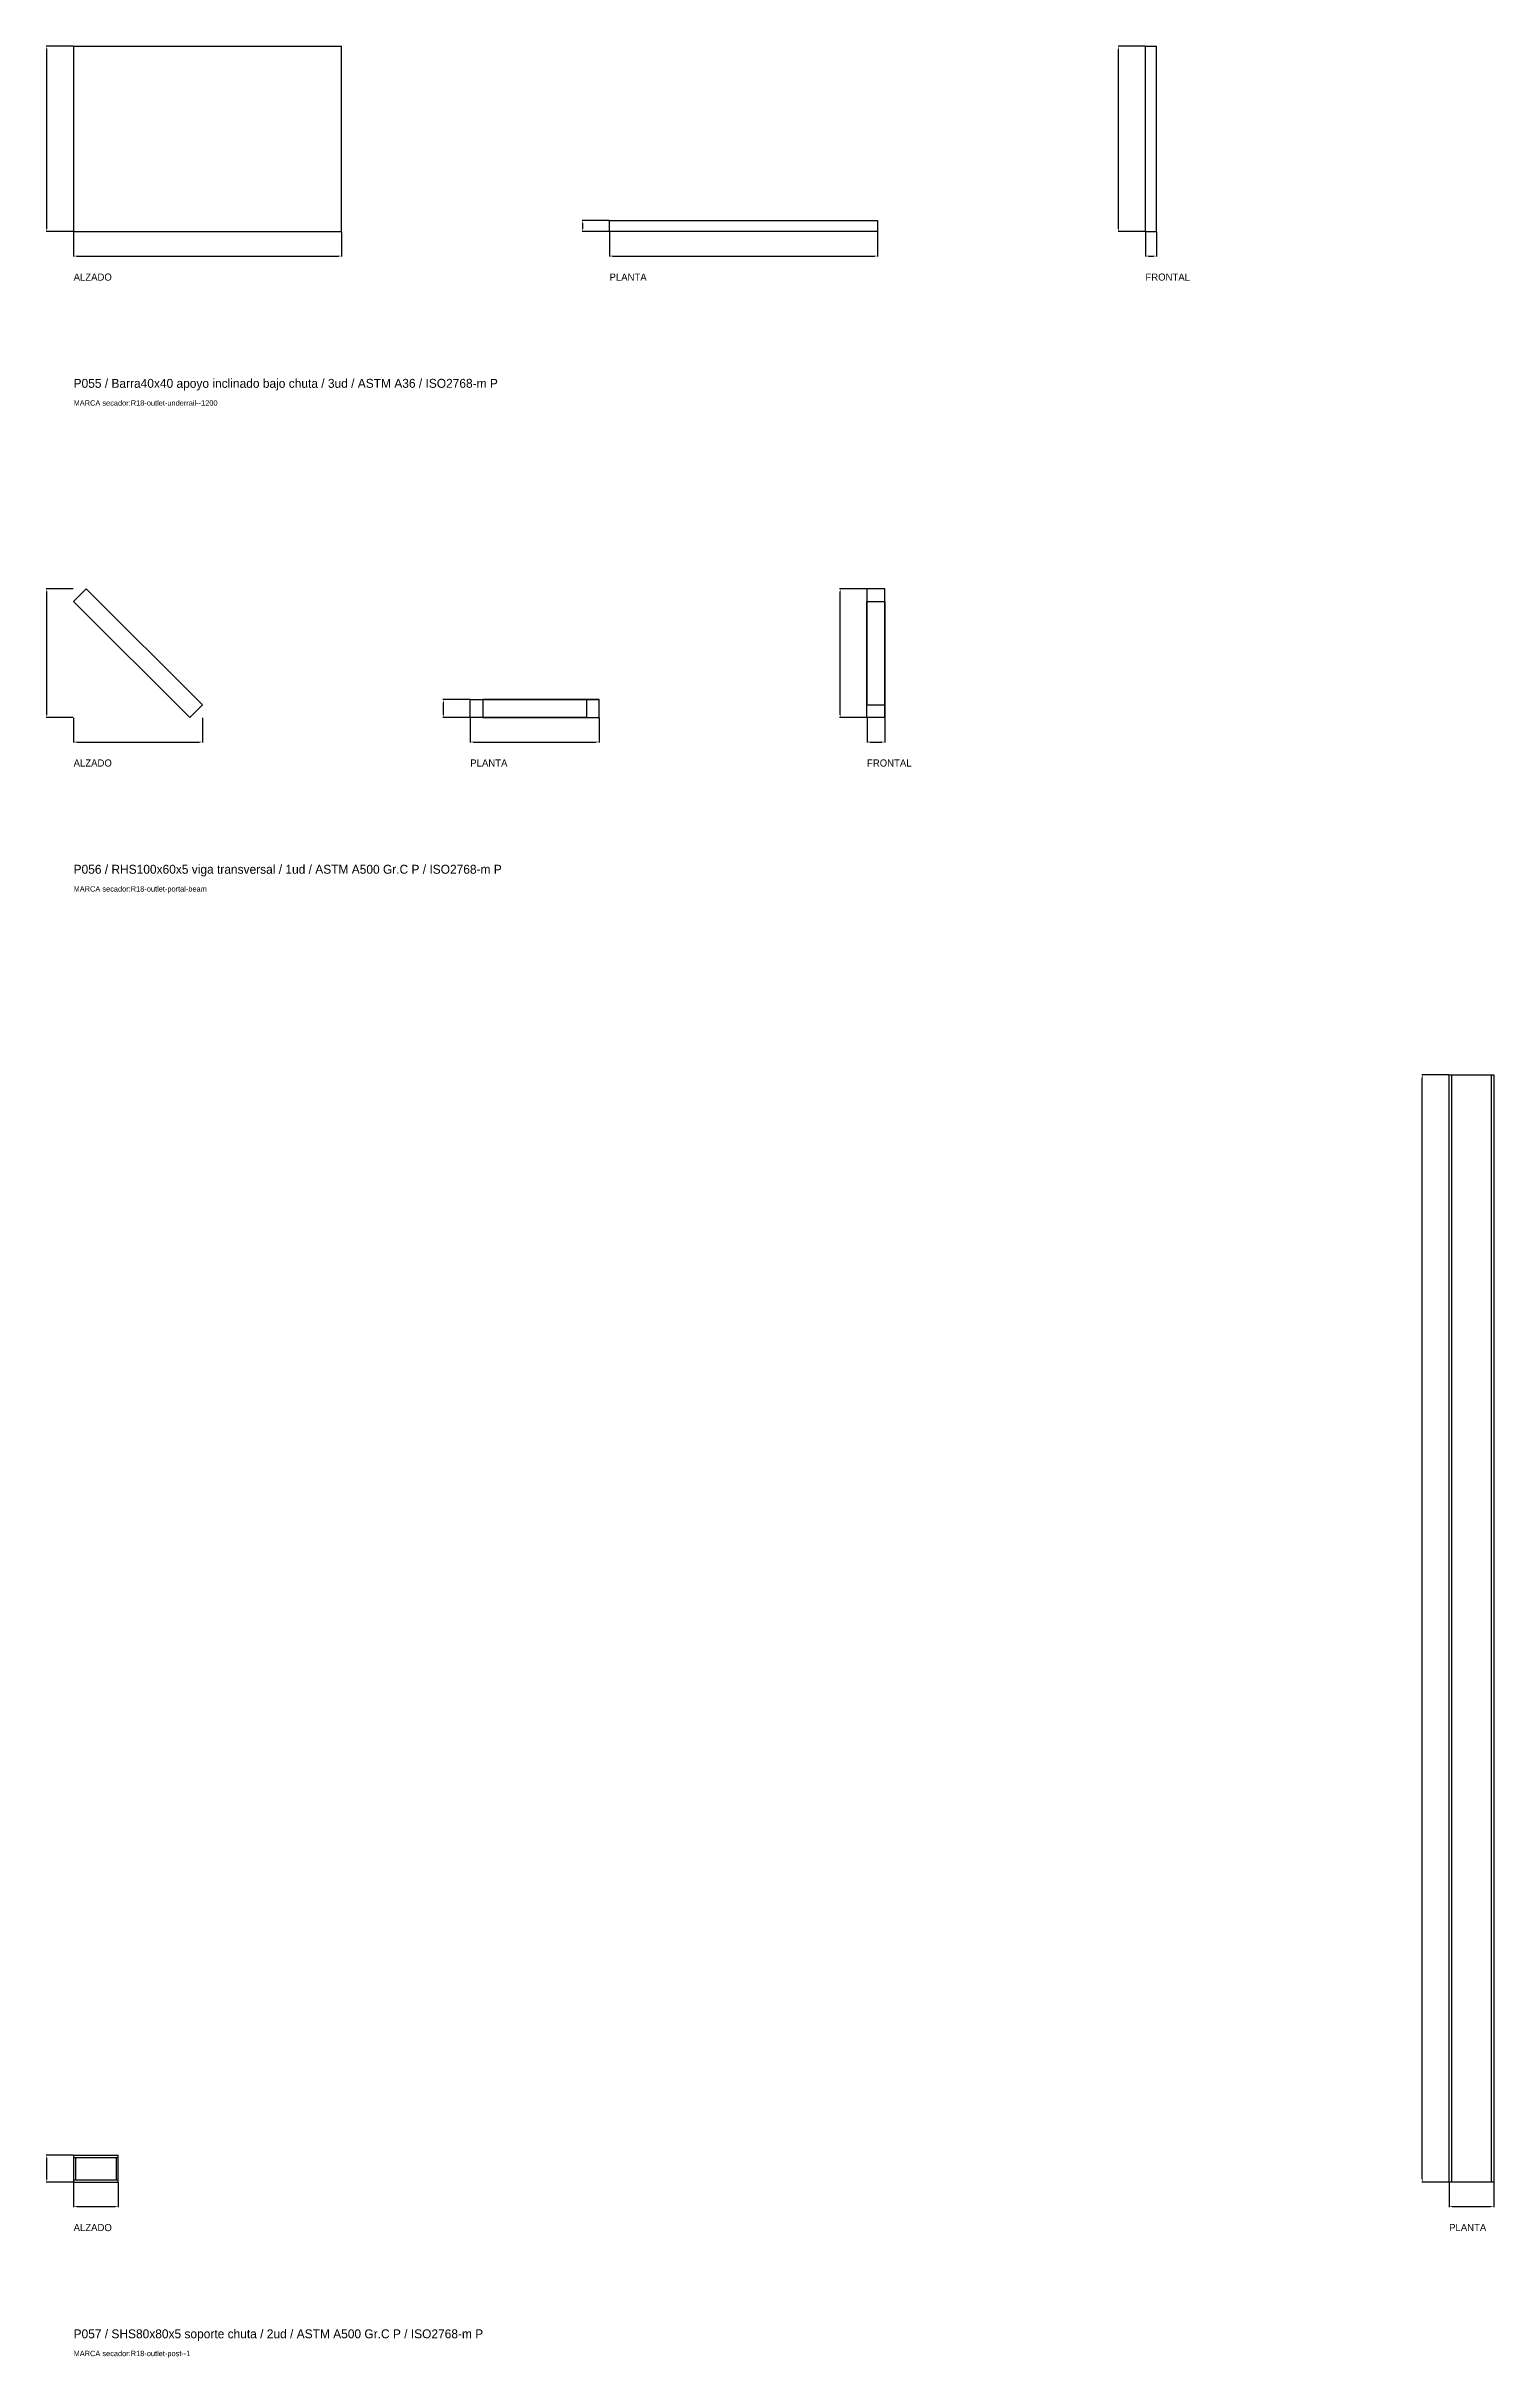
# Model space of a CAD drawing. Header units: millimetres. Extents: x -61 to 13940, y -87340 to 371.
# Drawn here: x -61 to 3180, y -75623 to -70446 of the extents above; entities that cross this region are included whole.
import ezdxf

# ---------------------------------------------------------------- set-up
doc = ezdxf.new("R2010")
doc.units = ezdxf.units.MM
for name, color, linetype in [('R18_COTAS_P', 1, 'Continuous'), ('R18_PIEZAS_P', 3, 'Continuous'), ('R18_TEXTOS', 7, 'Continuous')]:
    doc.layers.add(name, color=color, linetype=linetype)
doc.dimstyles.get("Standard").update_dxf_attribs({"dimtxt": 2.5, "dimasz": 2.5, "dimexe": 1.25, "dimexo": 0.625, "dimtad": 1, "dimcen": 2.5, "dimazin": 3, "dimtfac": 1, "dimtmove": 0, "dimatfit": 3, "dimarcsym": 0})

# ---------------------------------------------------------------- blocks, each defined once
blk = doc.blocks.new('*D327')
at = {"layer": 'Defpoints', "color": 0, "transparency": 16777216}
for p in [(0, -70861.2), (600, -70861.2), (600, -70916.2)]:
    blk.add_point(p, dxfattribs=at)
at = {"layer": 'R18_COTAS_P', "color": 0, "lineweight": -2, "transparency": 16777216}
for p, q in [((0, -70861.8), (0, -70917.5)), ((600, -70861.8), (600, -70917.5)), ((7, -70916.2), (593, -70916.2))]:
    blk.add_line(p, q, dxfattribs=at)
at = {"layer": 'R18_COTAS_P', "color": 0, "transparency": 16777216}
for points in [[(7, -70915.1), (7, -70917.4), (0, -70916.2)], [(593, -70915.1), (593, -70917.4), (600, -70916.2)]]:
    blk.add_solid(points, dxfattribs=at)
blk = doc.blocks.new('*D328')
at = {"layer": 'Defpoints', "color": 0, "transparency": 16777216}
for p in [(-60, -70446.2), (0, -70446.2), (0, -70861.2)]:
    blk.add_point(p, dxfattribs=at)
at = {"layer": 'R18_COTAS_P', "color": 0, "lineweight": -2, "transparency": 16777216}
for p, q in [((-0.6, -70446.2), (-61.3, -70446.2)), ((-60, -70854.2), (-60, -70453.2)), ((-0.6, -70861.2), (-61.3, -70861.2))]:
    blk.add_line(p, q, dxfattribs=at)
at = {"layer": 'R18_COTAS_P', "color": 0, "transparency": 16777216}
for points in [[(-61.2, -70453.2), (-58.8, -70453.2), (-60, -70446.2)], [(-61.2, -70854.2), (-58.8, -70854.2), (-60, -70861.2)]]:
    blk.add_solid(points, dxfattribs=at)
blk = doc.blocks.new('*D329')
at = {"layer": 'Defpoints', "color": 0, "transparency": 16777216}
for p in [(1200, -70861.2), (1800, -70861.2), (1800, -70916.2)]:
    blk.add_point(p, dxfattribs=at)
at = {"layer": 'R18_COTAS_P', "color": 0, "lineweight": -2, "transparency": 16777216}
for p, q in [((1200, -70861.8), (1200, -70917.5)), ((1800, -70861.8), (1800, -70917.5)), ((1207, -70916.2), (1793, -70916.2))]:
    blk.add_line(p, q, dxfattribs=at)
at = {"layer": 'R18_COTAS_P', "color": 0, "transparency": 16777216}
for points in [[(1207, -70915.1), (1207, -70917.4), (1200, -70916.2)], [(1793, -70915.1), (1793, -70917.4), (1800, -70916.2)]]:
    blk.add_solid(points, dxfattribs=at)
blk = doc.blocks.new('*D330')
at = {"layer": 'Defpoints', "color": 0, "transparency": 16777216}
for p in [(1140, -70836.2), (1200, -70836.2), (1200, -70861.2)]:
    blk.add_point(p, dxfattribs=at)
at = {"layer": 'R18_COTAS_P', "color": 0, "lineweight": -2, "transparency": 16777216}
for p, q in [((1199.4, -70836.2), (1138.8, -70836.2)), ((1199.4, -70861.2), (1138.8, -70861.2)), ((1140, -70854.2), (1140, -70843.2))]:
    blk.add_line(p, q, dxfattribs=at)
at = {"layer": 'R18_COTAS_P', "color": 0, "transparency": 16777216}
for points in [[(1138.8, -70843.2), (1141.2, -70843.2), (1140, -70836.2)], [(1138.8, -70854.2), (1141.2, -70854.2), (1140, -70861.2)]]:
    blk.add_solid(points, dxfattribs=at)
blk = doc.blocks.new('*D331')
at = {"layer": 'Defpoints', "color": 0, "transparency": 16777216}
for p in [(2400, -70861.2), (2425, -70861.2), (2425, -70916.2)]:
    blk.add_point(p, dxfattribs=at)
at = {"layer": 'R18_COTAS_P', "color": 0, "lineweight": -2, "transparency": 16777216}
for p, q in [((2400, -70861.8), (2400, -70917.5)), ((2425, -70861.8), (2425, -70917.5)), ((2407, -70916.2), (2418, -70916.2))]:
    blk.add_line(p, q, dxfattribs=at)
at = {"layer": 'R18_COTAS_P', "color": 0, "transparency": 16777216}
for points in [[(2407, -70915.1), (2407, -70917.4), (2400, -70916.2)], [(2418, -70915.1), (2418, -70917.4), (2425, -70916.2)]]:
    blk.add_solid(points, dxfattribs=at)
blk = doc.blocks.new('*D332')
at = {"layer": 'Defpoints', "color": 0, "transparency": 16777216}
for p in [(2340, -70446.2), (2400, -70446.2), (2400, -70861.2)]:
    blk.add_point(p, dxfattribs=at)
at = {"layer": 'R18_COTAS_P', "color": 0, "lineweight": -2, "transparency": 16777216}
for p, q in [((2399.4, -70446.2), (2338.8, -70446.2)), ((2340, -70854.2), (2340, -70453.2)), ((2399.4, -70861.2), (2338.8, -70861.2))]:
    blk.add_line(p, q, dxfattribs=at)
at = {"layer": 'R18_COTAS_P', "color": 0, "transparency": 16777216}
for points in [[(2338.8, -70453.2), (2341.2, -70453.2), (2340, -70446.2)], [(2338.8, -70854.2), (2341.2, -70854.2), (2340, -70861.2)]]:
    blk.add_solid(points, dxfattribs=at)
blk = doc.blocks.new('*D333')
at = {"layer": 'Defpoints', "color": 0, "transparency": 16777216}
for p in [(0, -71949.5), (288.3, -71949.5), (288.3, -72004.5)]:
    blk.add_point(p, dxfattribs=at)
at = {"layer": 'R18_COTAS_P', "color": 0, "lineweight": -2, "transparency": 16777216}
for p, q in [((0, -71950.1), (0, -72005.8)), ((288.3, -71950.1), (288.3, -72005.8)), ((7, -72004.5), (281.3, -72004.5))]:
    blk.add_line(p, q, dxfattribs=at)
at = {"layer": 'R18_COTAS_P', "color": 0, "transparency": 16777216}
for points in [[(7, -72003.3), (7, -72005.7), (0, -72004.5)], [(281.3, -72003.3), (281.3, -72005.7), (288.3, -72004.5)]]:
    blk.add_solid(points, dxfattribs=at)
blk = doc.blocks.new('*D334')
at = {"layer": 'Defpoints', "color": 0, "transparency": 16777216}
for p in [(-60, -71661.2), (0, -71661.2), (0, -71949.5)]:
    blk.add_point(p, dxfattribs=at)
at = {"layer": 'R18_COTAS_P', "color": 0, "lineweight": -2, "transparency": 16777216}
for p, q in [((-0.6, -71661.2), (-61.3, -71661.2)), ((-60, -71942.5), (-60, -71668.2)), ((-0.6, -71949.5), (-61.3, -71949.5))]:
    blk.add_line(p, q, dxfattribs=at)
at = {"layer": 'R18_COTAS_P', "color": 0, "transparency": 16777216}
for points in [[(-61.2, -71668.2), (-58.8, -71668.2), (-60, -71661.2)], [(-61.2, -71942.5), (-58.8, -71942.5), (-60, -71949.5)]]:
    blk.add_solid(points, dxfattribs=at)
blk = doc.blocks.new('*D335')
at = {"layer": 'Defpoints', "color": 0, "transparency": 16777216}
for p in [(888.3, -71949.5), (1176.6, -71949.5), (1176.6, -72004.5)]:
    blk.add_point(p, dxfattribs=at)
at = {"layer": 'R18_COTAS_P', "color": 0, "lineweight": -2, "transparency": 16777216}
for p, q in [((888.3, -71950.1), (888.3, -72005.8)), ((1176.6, -71950.1), (1176.6, -72005.8)), ((895.3, -72004.5), (1169.6, -72004.5))]:
    blk.add_line(p, q, dxfattribs=at)
at = {"layer": 'R18_COTAS_P', "color": 0, "transparency": 16777216}
for points in [[(895.3, -72003.3), (895.3, -72005.7), (888.3, -72004.5)], [(1169.6, -72003.3), (1169.6, -72005.7), (1176.6, -72004.5)]]:
    blk.add_solid(points, dxfattribs=at)
blk = doc.blocks.new('*D336')
at = {"layer": 'Defpoints', "color": 0, "transparency": 16777216}
for p in [(828.3, -71909.5), (888.3, -71909.5), (888.3, -71949.5)]:
    blk.add_point(p, dxfattribs=at)
at = {"layer": 'R18_COTAS_P', "color": 0, "lineweight": -2, "transparency": 16777216}
for p, q in [((887.7, -71909.5), (827, -71909.5)), ((887.7, -71949.5), (827, -71949.5)), ((828.3, -71942.5), (828.3, -71916.5))]:
    blk.add_line(p, q, dxfattribs=at)
at = {"layer": 'R18_COTAS_P', "color": 0, "transparency": 16777216}
for points in [[(827.1, -71916.5), (829.5, -71916.5), (828.3, -71909.5)], [(827.1, -71942.5), (829.5, -71942.5), (828.3, -71949.5)]]:
    blk.add_solid(points, dxfattribs=at)
blk = doc.blocks.new('*D337')
at = {"layer": 'Defpoints', "color": 0, "transparency": 16777216}
for p in [(1776.6, -71949.5), (1816.6, -71949.5), (1816.6, -72004.5)]:
    blk.add_point(p, dxfattribs=at)
at = {"layer": 'R18_COTAS_P', "color": 0, "lineweight": -2, "transparency": 16777216}
for p, q in [((1776.6, -71950.1), (1776.6, -72005.8)), ((1816.6, -71950.1), (1816.6, -72005.8)), ((1783.6, -72004.5), (1809.6, -72004.5))]:
    blk.add_line(p, q, dxfattribs=at)
at = {"layer": 'R18_COTAS_P', "color": 0, "transparency": 16777216}
for points in [[(1783.6, -72003.3), (1783.6, -72005.7), (1776.6, -72004.5)], [(1809.6, -72003.3), (1809.6, -72005.7), (1816.6, -72004.5)]]:
    blk.add_solid(points, dxfattribs=at)
blk = doc.blocks.new('*D338')
at = {"layer": 'Defpoints', "color": 0, "transparency": 16777216}
for p in [(1716.6, -71661.2), (1776.6, -71661.2), (1776.6, -71949.5)]:
    blk.add_point(p, dxfattribs=at)
at = {"layer": 'R18_COTAS_P', "color": 0, "lineweight": -2, "transparency": 16777216}
for p, q in [((1775.9, -71661.2), (1715.3, -71661.2)), ((1716.6, -71942.5), (1716.6, -71668.2)), ((1775.9, -71949.5), (1715.3, -71949.5))]:
    blk.add_line(p, q, dxfattribs=at)
at = {"layer": 'R18_COTAS_P', "color": 0, "transparency": 16777216}
for points in [[(1715.4, -71668.2), (1717.7, -71668.2), (1716.6, -71661.2)], [(1715.4, -71942.5), (1717.7, -71942.5), (1716.6, -71949.5)]]:
    blk.add_solid(points, dxfattribs=at)
blk = doc.blocks.new('*D339')
at = {"layer": 'Defpoints', "color": 0, "transparency": 16777216}
for p in [(0, -75229.5), (100, -75229.5), (100, -75284.5)]:
    blk.add_point(p, dxfattribs=at)
at = {"layer": 'R18_COTAS_P', "color": 0, "lineweight": -2, "transparency": 16777216}
for p, q in [((0, -75230.1), (0, -75285.8)), ((100, -75230.1), (100, -75285.8)), ((7, -75284.5), (93, -75284.5))]:
    blk.add_line(p, q, dxfattribs=at)
at = {"layer": 'R18_COTAS_P', "color": 0, "transparency": 16777216}
for points in [[(7, -75283.3), (7, -75285.7), (0, -75284.5)], [(93, -75283.3), (93, -75285.7), (100, -75284.5)]]:
    blk.add_solid(points, dxfattribs=at)
blk = doc.blocks.new('*D340')
at = {"layer": 'Defpoints', "color": 0, "transparency": 16777216}
for p in [(-60, -75169.5), (0, -75169.5), (0, -75229.5)]:
    blk.add_point(p, dxfattribs=at)
at = {"layer": 'R18_COTAS_P', "color": 0, "lineweight": -2, "transparency": 16777216}
for p, q in [((-0.6, -75169.5), (-61.3, -75169.5)), ((-60, -75222.5), (-60, -75176.5)), ((-0.6, -75229.5), (-61.3, -75229.5))]:
    blk.add_line(p, q, dxfattribs=at)
at = {"layer": 'R18_COTAS_P', "color": 0, "transparency": 16777216}
for points in [[(-61.2, -75176.5), (-58.8, -75176.5), (-60, -75169.5)], [(-61.2, -75222.5), (-58.8, -75222.5), (-60, -75229.5)]]:
    blk.add_solid(points, dxfattribs=at)
blk = doc.blocks.new('*D341')
at = {"layer": 'Defpoints', "color": 0, "transparency": 16777216}
for p in [(3080, -75229.5), (3180, -75229.5), (3180, -75284.5)]:
    blk.add_point(p, dxfattribs=at)
at = {"layer": 'R18_COTAS_P', "color": 0, "lineweight": -2, "transparency": 16777216}
for p, q in [((3080, -75230.1), (3080, -75285.8)), ((3180, -75230.1), (3180, -75285.8)), ((3087, -75284.5), (3173, -75284.5))]:
    blk.add_line(p, q, dxfattribs=at)
at = {"layer": 'R18_COTAS_P', "color": 0, "transparency": 16777216}
for points in [[(3087, -75283.3), (3087, -75285.7), (3080, -75284.5)], [(3173, -75283.3), (3173, -75285.7), (3180, -75284.5)]]:
    blk.add_solid(points, dxfattribs=at)
blk = doc.blocks.new('*D342')
at = {"layer": 'Defpoints', "color": 0, "transparency": 16777216}
for p in [(3020, -72749.5), (3080, -72749.5), (3080, -75229.5)]:
    blk.add_point(p, dxfattribs=at)
at = {"layer": 'R18_COTAS_P', "color": 0, "lineweight": -2, "transparency": 16777216}
for p, q in [((3079.4, -72749.5), (3018.8, -72749.5)), ((3020, -75222.5), (3020, -72756.5)), ((3079.4, -75229.5), (3018.8, -75229.5))]:
    blk.add_line(p, q, dxfattribs=at)
at = {"layer": 'R18_COTAS_P', "color": 0, "transparency": 16777216}
for points in [[(3018.8, -72756.5), (3021.2, -72756.5), (3020, -72749.5)], [(3018.8, -75222.5), (3021.2, -75222.5), (3020, -75229.5)]]:
    blk.add_solid(points, dxfattribs=at)

msp = doc.modelspace()

# ---------------------------------------------------------------- linework, layer by layer
at = {"layer": 'R18_PIEZAS_P'}
for p, q in [((0, -70446.219), (600, -70446.219)), ((0, -70446.219), (0, -70861.219)), ((600, -70861.219), (600, -70446.219)), ((2400, -70446.219), (2425, -70446.219)), ((2400, -70861.219), (2400, -70446.219)), ((2425, -70861.219), (2425, -70446.219)), ((0, -70861.219), (600, -70861.219)), ((1200, -70861.219), (1200, -70836.219)), ((1200, -70836.219), (1800, -70836.219)), ((1800, -70861.219), (1200, -70861.219)), ((1800, -70836.219), (1800, -70861.219)), ((2400, -70861.219), (2425, -70861.219)), ((28.284, -71661.219), (0, -71689.503)), ((0, -71689.503), (260, -71949.503)), ((28.284, -71661.219), (288.284, -71921.219)), ((1776.569, -71661.219), (1776.569, -71921.219)), ((1816.569, -71661.219), (1776.569, -71661.219)), ((1776.569, -71661.219), (1776.569, -71689.503)), ((1776.569, -71949.503), (1776.569, -71689.503)), ((1776.569, -71689.503), (1816.569, -71689.503)), ((1816.569, -71921.219), (1816.569, -71661.219)), ((1816.569, -71689.503), (1816.569, -71661.219)), ((1816.569, -71689.503), (1816.569, -71949.503)), ((260, -71949.503), (288.284, -71921.219)), ((888.284, -71909.503), (1148.284, -71909.503)), ((888.284, -71949.503), (888.284, -71909.503)), ((888.284, -71909.503), (916.569, -71909.503)), ((1148.284, -71949.503), (888.284, -71949.503)), ((916.569, -71949.503), (888.284, -71949.503)), ((1176.569, -71909.503), (916.569, -71909.503)), ((916.569, -71909.503), (916.569, -71949.503)), ((916.569, -71949.503), (1176.569, -71949.503)), ((1148.284, -71909.503), (1148.284, -71949.503)), ((1148.284, -71909.503), (1176.569, -71909.503)), ((1148.284, -71949.503), (1176.569, -71949.503)), ((1176.569, -71949.503), (1176.569, -71909.503)), ((1776.569, -71921.219), (1816.569, -71921.219)), ((1776.569, -71949.503), (1776.569, -71921.219)), ((1816.569, -71949.503), (1776.569, -71949.503)), ((1816.569, -71949.503), (1816.569, -71921.219)), ((3080, -75229.503), (3080, -72749.503)), ((3080, -72749.503), (3180, -72749.503)), ((3080, -72749.503), (3085, -72749.503)), ((3085, -72749.503), (3085, -75229.503)), ((3175, -75229.503), (3175, -72749.503)), ((3175, -72749.503), (3180, -72749.503)), ((3180, -72749.503), (3180, -75229.503)), ((0, -75169.503), (100, -75169.503)), ((0, -75169.503), (0, -75174.503)), ((0, -75174.503), (100, -75174.503)), ((0, -75174.503), (5, -75174.503)), ((0, -75174.503), (0, -75224.503)), ((5, -75224.503), (5, -75174.503)), ((95, -75174.503), (100, -75174.503)), ((95, -75174.503), (95, -75224.503)), ((100, -75174.503), (100, -75169.503)), ((100, -75224.503), (100, -75174.503)), ((0, -75224.503), (100, -75224.503)), ((0, -75224.503), (0, -75229.503)), ((0, -75224.503), (5, -75224.503)), ((0, -75229.503), (100, -75229.503)), ((95, -75224.503), (100, -75224.503)), ((100, -75229.503), (100, -75224.503)), ((3180, -75229.503), (3080, -75229.503)), ((3085, -75229.503), (3080, -75229.503)), ((3180, -75229.503), (3175, -75229.503))]:
    msp.add_line(p, q, dxfattribs=at)

# ---------------------------------------------------------------- texts
at = {"layer": 'R18_TEXTOS'}
for s, height, p in [('ALZADO', 16, (0, -70971.219)), ('PLANTA', 16, (1200, -70971.219)), ('FRONTAL', 16, (2400, -70971.219)), ('P055 / Barra40x40 apoyo inclinado bajo chuta / 3ud / ASTM A36 / ISO2768-m P', 20, (0, -71211.219)), ('MARCA secador:R18-outlet-underrail--1200', 12, (0, -71251.219)), ('ALZADO', 16, (0, -72059.503)), ('PLANTA', 16, (888.284, -72059.503)), ('FRONTAL', 16, (1776.569, -72059.503)), ('P056 / RHS100x60x5 viga transversal / 1ud / ASTM A500 Gr.C P / ISO2768-m P', 20, (0, -72299.503)), ('MARCA secador:R18-outlet-portal-beam', 12, (0, -72339.503)), ('ALZADO', 16, (0, -75339.503)), ('PLANTA', 16, (3080, -75339.503)), ('P057 / SHS80x80x5 soporte chuta / 2ud / ASTM A500 Gr.C P / ISO2768-m P', 20, (0, -75579.503)), ('MARCA secador:R18-outlet-post--1', 12, (0, -75619.503))]:
    msp.add_text(s, height=height, dxfattribs=at).set_placement(p)

# ---------------------------------------------------------------- dimensions: what is measured, and where the dimension line sits
at = {"layer": 'R18_COTAS_P'}
for base, p1, p2, picture, middle in [((-60, -70446.219), (0, -70861.219), (0, -70446.219), '*D328', (-60, -70653.719)), ((2340, -70446.219), (2400, -70861.219), (2400, -70446.219), '*D332', (2340, -70653.719)), ((1140, -70836.219), (1200, -70861.219), (1200, -70836.219), '*D330', (1140, -70848.719)), ((-60, -71661.219), (0, -71949.503), (0, -71661.219), '*D334', (-60, -71805.361)), ((1716.569, -71661.219), (1776.569, -71949.503), (1776.569, -71661.219), '*D338', (1716.569, -71805.361)), ((828.284, -71909.503), (888.284, -71949.503), (888.284, -71909.503), '*D336', (828.284, -71929.503)), ((3020, -72749.503), (3080, -75229.503), (3080, -72749.503), '*D342', (3020, -73989.503)), ((-60, -75169.503), (0, -75229.503), (0, -75169.503), '*D340', (-60, -75199.503))]:
    dim = msp.add_linear_dim(base=base, p1=p1, p2=p2, angle=90, dimstyle='Standard', override={"dimtxt": 16, "dimasz": 7, "dimtad": 1, "dimdec": 2}, dxfattribs=at)
    dim.commit()
    dim.dimension.update_dxf_attribs({"geometry": picture, "text_midpoint": middle})
for base, p1, p2, picture, middle in [((600, -70916.219), (0, -70861.219), (600, -70861.219), '*D327', (300, -70916.219)), ((1800, -70916.219), (1200, -70861.219), (1800, -70861.219), '*D329', (1500, -70916.219)), ((2425, -70916.219), (2400, -70861.219), (2425, -70861.219), '*D331', (2412.5, -70916.219)), ((288.284, -72004.503), (0, -71949.503), (288.284, -71949.503), '*D333', (144.142, -72004.503)), ((1176.5685, -72004.503), (888.2843, -71949.503), (1176.5685, -71949.503), '*D335', (1032.4264, -72004.503)), ((1816.569, -72004.503), (1776.569, -71949.503), (1816.569, -71949.503), '*D337', (1796.569, -72004.503)), ((100, -75284.503), (0, -75229.503), (100, -75229.503), '*D339', (50, -75284.503)), ((3180, -75284.503), (3080, -75229.503), (3180, -75229.503), '*D341', (3130, -75284.503))]:
    dim = msp.add_linear_dim(base=base, p1=p1, p2=p2, dimstyle='Standard', override={"dimtxt": 16, "dimasz": 7, "dimtad": 1, "dimdec": 2}, dxfattribs=at)
    dim.commit()
    dim.dimension.update_dxf_attribs({"geometry": picture, "text_midpoint": middle})

doc.saveas('drawing.dxf')
